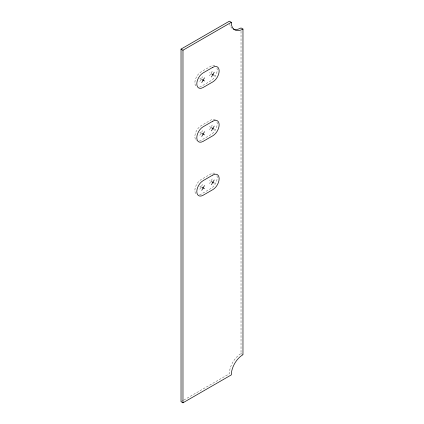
<?xml version="1.0" encoding="UTF-8"?>
<svg xmlns="http://www.w3.org/2000/svg" width="424" height="424" viewBox="0 0 424 424"><rect width="100%" height="100%" fill="white"/><g stroke="black" fill="none" stroke-linecap="round" stroke-linejoin="round"><path stroke-width="0.32" stroke-dasharray="2.12 1.59" d="M199.799 81.466L202.545 76.707M209.52 75.859L210.892 73.474L209.52 72.684M211.168 73.002L212.265 71.094M199.799 135.335L202.545 130.576M209.52 129.728L212.265 124.963M199.799 189.21L202.545 184.445M209.52 183.597L210.892 181.218L209.52 180.423M211.168 180.741L212.265 178.833M181.605 401.348L183.311 400.367M183.878 400.039L229.358 373.777A16.494 9.524 -60 0 1 241.023 353.579L241.023 30.581M199.799 78.292L201.172 79.087M209.52 126.553L210.892 127.348M199.799 132.166L201.172 132.956M199.799 186.035L201.172 186.825M241.023 353.579L242.968 354.697M232.262 28.413A16.494 9.524 -60 0 1 229.707 24.279M199.54 87.079A8.936 5.157 -60 0 0 201.172 86.385L210.892 80.772A8.936 5.157 -60 0 0 216.993 68.063M195.703 85.892A8.936 5.157 -60 0 1 201.172 71.794L210.892 66.181A8.936 5.157 -60 0 1 215.36 65.741M216.993 121.937A8.936 5.157 -60 0 1 210.892 134.641L201.172 140.254A8.936 5.157 -60 0 1 199.54 140.948M215.36 119.61A8.936 5.157 -60 0 0 210.892 120.05L201.172 125.663A8.936 5.157 -60 0 0 195.337 133.534A8.936 5.157 -60 0 0 196.704 140.694M199.54 194.817A8.936 5.157 -60 0 0 201.172 194.123L210.892 188.51A8.936 5.157 -60 0 0 216.993 175.806M195.703 193.636A8.936 5.157 -60 0 1 201.172 179.532L210.892 173.919A8.936 5.157 -60 0 1 214.952 173.284"/><path stroke-width="0.64" d="M201.744 82.59L204.49 77.831M211.459 76.977L214.21 72.218M201.744 136.459L204.49 131.7M211.459 130.846L214.21 126.087M201.744 190.328L204.49 185.569M211.459 184.721L214.21 179.956M181.032 49.099L229.358 21.2L231.303 22.324A16.494 9.524 -60 0 0 242.968 29.055L242.968 354.697A16.494 9.524 -60 0 0 231.303 374.901L182.977 402.8L181.032 401.676L181.032 49.099L182.977 50.223L231.303 22.324M242.968 29.055L241.023 27.936A16.494 9.524 -60 0 1 233.322 29.028M211.459 73.803L214.21 75.392M201.744 79.415L204.49 81.005M211.459 127.677L214.21 129.262M201.744 133.284L204.49 134.874M211.459 181.546L214.21 183.131M201.744 187.154L204.49 188.744M182.977 50.223L182.977 402.8M212.837 67.305L203.117 72.917A8.936 5.157 -60 0 0 196.8 83.857A8.936 5.157 -60 0 0 203.117 87.503L212.837 81.896A8.936 5.157 -60 0 0 219.155 70.951A8.936 5.157 -60 0 0 212.837 67.305M212.837 121.174L203.117 126.787A8.936 5.157 -60 0 0 196.8 137.726A8.936 5.157 -60 0 0 203.117 141.372L212.837 135.765A8.936 5.157 -60 0 0 219.155 124.82A8.936 5.157 -60 0 0 212.837 121.174M212.837 175.043L203.117 180.656A8.936 5.157 -60 0 0 196.8 191.595A8.936 5.157 -60 0 0 203.117 195.247L212.837 189.634A8.936 5.157 -60 0 0 219.155 178.69A8.936 5.157 -60 0 0 212.837 175.043"/></g></svg>
